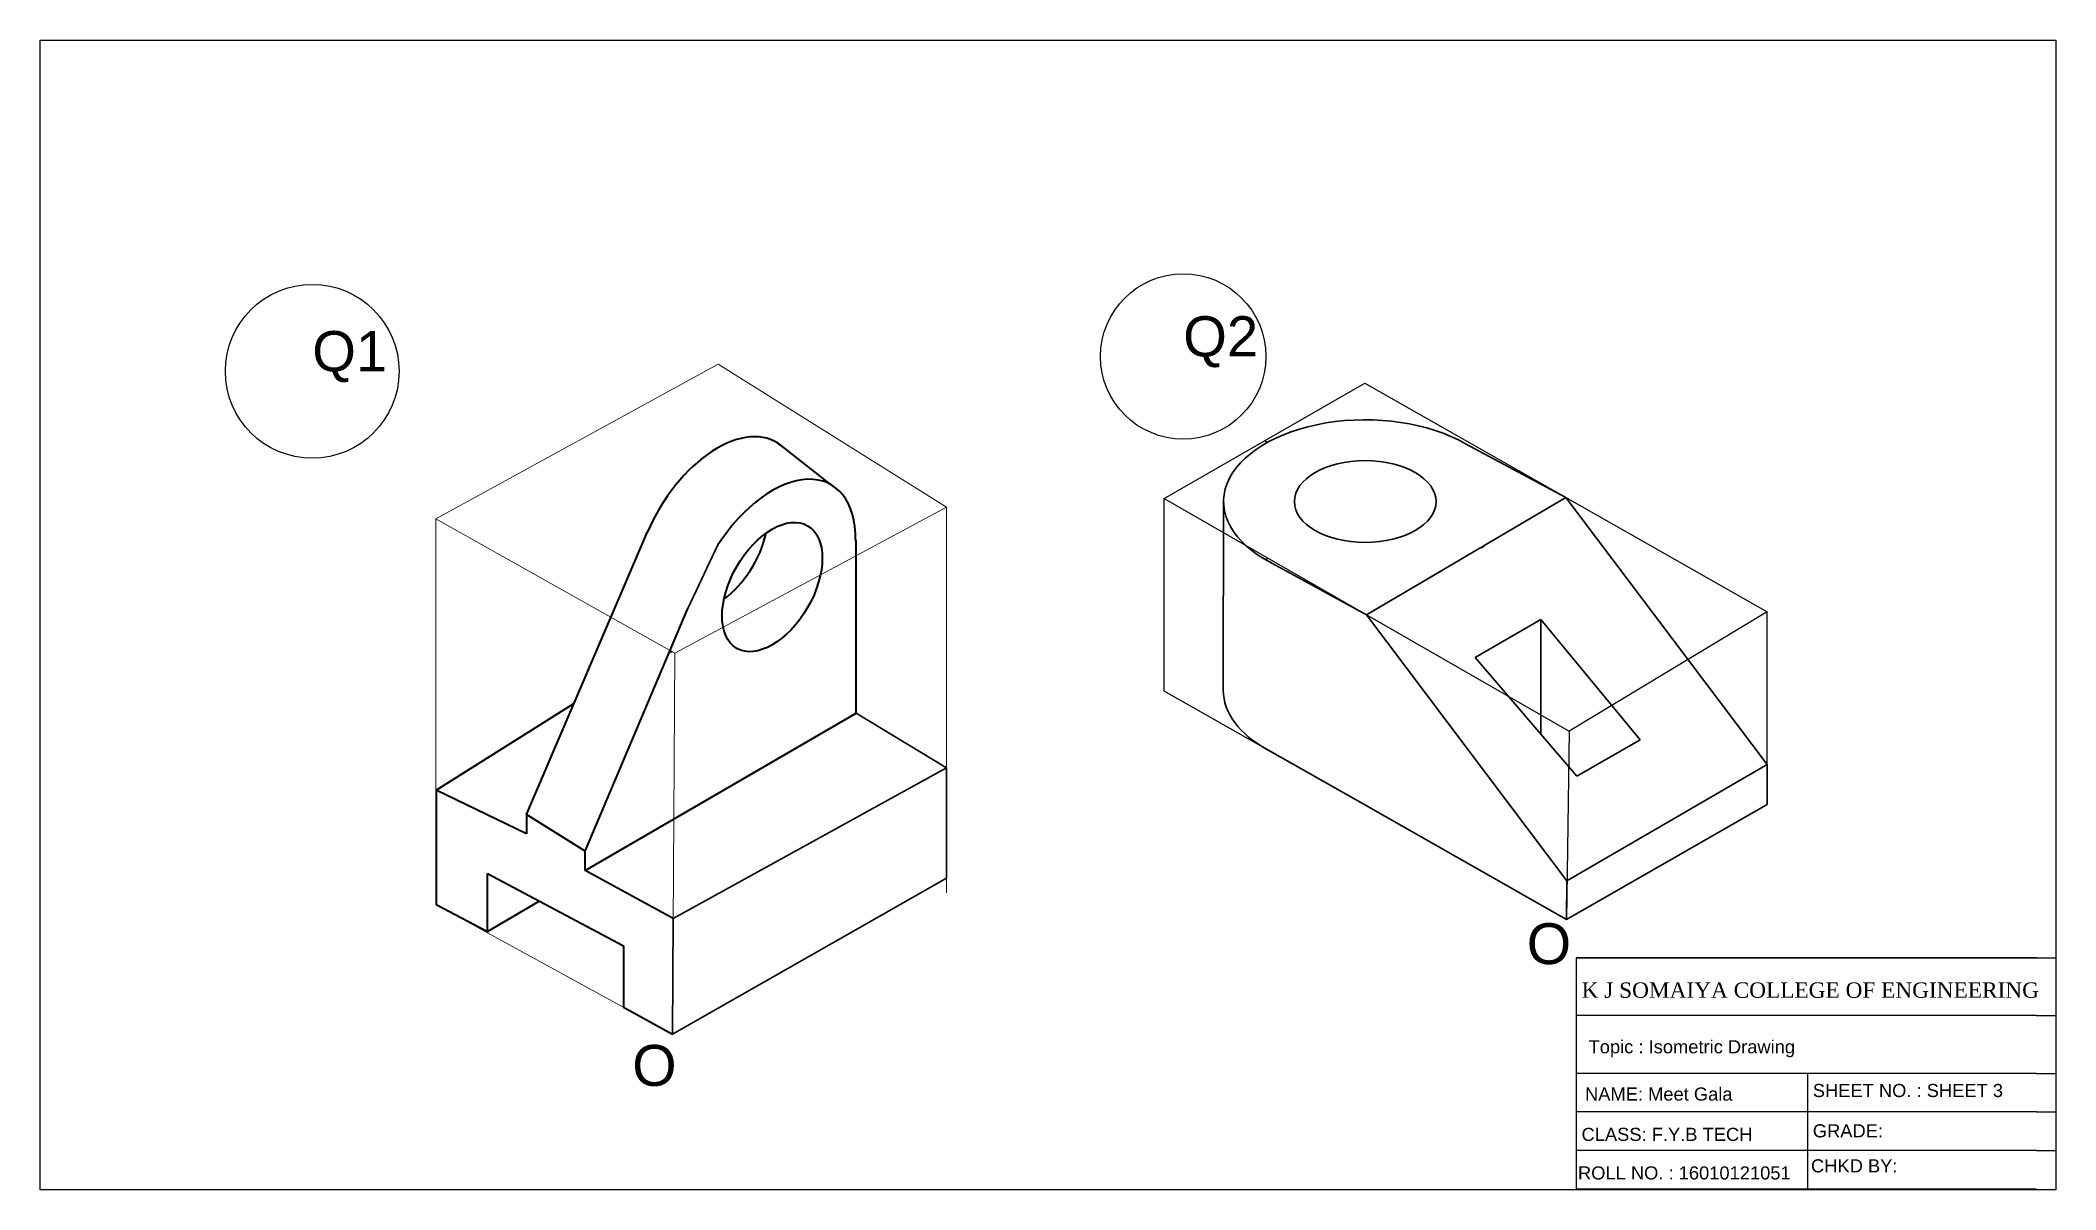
# Model space of a CAD drawing. Header units: inches. Extents: x -396 to 126, y -116 to 182.
import ezdxf

# ---------------------------------------------------------------- set-up
doc = ezdxf.new("R2010")
doc.units = ezdxf.units.IN
doc.header["$MEASUREMENT"] = 0
doc.linetypes.add('CENTER2', pattern=[28.575, 19.05, -3.175, 3.175, -3.175])
doc.styles.get("Standard").update_dxf_attribs({"font": 'arial.ttf'})

msp = doc.modelspace()

# ---------------------------------------------------------------- linework, layer by layer
at = {"color": 51, "lineweight": 5, "true_color": 0xf8f6b0}
for p, q in [((-220.62, 98.44), (-293.83, 58.25)), ((-161.31, 61.28), (-220.62, 98.44)), ((-293.83, -41.75), (-293.83, 58.25)), ((-293.83, 58.25), (-231.78, 23.42)), ((-161.31, 61.28), (-231.78, 23.42)), ((-161.31, -38.72), (-161.31, 61.28)), ((-231.78, 23.42), (-232.43, -75.36)), ((-232.43, -75.36), (-293.83, -41.75))]:
    msp.add_line(p, q, dxfattribs=at)
at = {"color": 51, "true_color": 0xf8f6b0}
for p, q in [((-104.87, 63.6), (-52.82, 93.44)), ((-52.82, 93.44), (51.54, 34.2)), ((-104.87, 13.6), (-104.87, 63.6)), ((-104.87, 63.6), (0.15, 3.23)), ((51.54, 34.2), (0.15, 3.23)), ((51.54, -15.8), (51.54, 34.2)), ((-0.51, -45.64), (-104.87, 13.6)), ((0.15, 3.23), (-0.51, -45.64)), ((-0.51, -45.64), (51.54, -15.8))]:
    msp.add_line(p, q, dxfattribs=at)
at = {"lineweight": 25}
for p, q in [((-78.13, 78.09), (-78.84, 78.52)), ((-78.7, 47.77), (-78.02, 48.16)), ((-78.7, 47.77), (-78.02, 48.16)), ((-22.65, 50.88), (-22.5, 50.71)), ((-39.89, 40.75), (-32.66, 45)), ((-78.78, -1.21), (-78.78, -1.21)), ((-0.51, -45.64), (25.52, -30.72)), ((-0.51, -45.64), (16.84, -35.7)), ((-0.51, -45.64), (-13.56, -38.24)), ((121.42, -55.55), (126.4, -55.55)), ((121.42, -70.55), (126.4, -70.55)), ((121.42, -85.55), (126.4, -85.55)), ((121.42, -95.55), (126.4, -95.55)), ((121.42, -105.55), (126.4, -105.55))]:
    msp.add_line(p, q, dxfattribs=at)
at = {"lineweight": 35}
for p, q in [((-191.26, 67.12), (-205.49, 78.27)), ((-270.34, -18.4), (-238.88, 54.93)), ((-184.78, 52.85), (-184.92, 52.77)), ((-184.78, 7.85), (-184.78, 52.85)), ((-255.06, -27.91), (-228.43, 35)), ((-293.75, -12.09), (-258, 10.37)), ((-255.06, -32.91), (-184.78, 7.85)), ((-270.34, -23.4), (-293.75, -12.09)), ((-293.75, -12.09), (-293.75, -41.79)), ((-255.06, -27.91), (-270.34, -18.4)), ((-270.34, -18.4), (-270.34, -23.4)), ((-255.06, -32.91), (-255.06, -27.91)), ((-280.46, -48.75), (-280.46, -33.75)), ((-280.46, -33.75), (-245.13, -52.51)), ((-232.23, -45.36), (-255.06, -32.91)), ((-293.75, -41.79), (-280.46, -48.75)), ((-280.46, -48.75), (-267.03, -40.89)), ((-245.13, -52.51), (-245.13, -68.4)), ((-245.13, -68.4), (-232.43, -75.36))]:
    msp.add_line(p, q, dxfattribs=at)
at = {"lineweight": 30}
for p, q in [((-26.74, 77.77), (-0.64, 63.82)), ((-89.47, 62.77), (-89.54, 13.79)), ((-52.36, 33.42), (-0.64, 63.82)), ((-0.64, 63.82), (51.54, -5.42)), ((-228.43, 35), (-220.63, 51.5)), ((-52.36, 33.42), (-78.7, 47.77)), ((-52.36, 33.42), (-0.38, -35.64)), ((-24.16, 22.35), (-7.17, 32.16)), ((-7.17, 32.16), (18.57, 1)), ((-7.17, 32.16), (-7.17, 2.47)), ((2.18, -8.46), (-24.16, 22.35)), ((-161.31, -6.28), (-184.78, 7.85)), ((2.18, -8.46), (18.57, 1)), ((-52.69, -16.02), (-78.78, -1.21)), ((-232.23, -45.36), (-161.31, -6.28)), ((-161.31, -34.92), (-161.31, -6.28)), ((-0.38, -35.64), (51.54, -5.42)), ((51.54, -5.42), (51.54, -15.8)), ((-0.51, -45.64), (-52.69, -16.02)), ((51.54, -15.8), (-0.51, -45.64)), ((-232.43, -75.36), (-161.31, -34.92)), ((-0.51, -45.64), (-0.38, -35.64)), ((-232.43, -75.36), (-232.23, -45.36))]:
    msp.add_line(p, q, dxfattribs=at)
for p, q in [((121.42, -55.55), (2.01, -55.55)), ((2.01, -55.55), (2.01, -115.55)), ((2.01, -55.55), (121.42, -55.55)), ((121.42, -70.55), (2.01, -70.55)), ((121.42, -85.55), (2.01, -85.55)), ((62.01, -85.55), (62.01, -115.55)), ((121.42, -95.55), (2.01, -95.55)), ((121.42, -105.55), (2.01, -105.55)), ((121.42, -105.55), (2.01, -105.55)), ((121.42, -115.55), (2.01, -115.55)), ((121.42, -115.72), (2.18, -115.72))]:
    msp.add_line(p, q)
at = {"linetype": 'CENTER2'}
msp.add_line((28.83, -115.72), (28.83, -115.55), dxfattribs=at)
at = {"lineweight": 25}
msp.add_lwpolyline([(126.4, -115.72), (-396.43, -115.72), (-396.43, 182.4), (126.4, 182.4)], close=True, dxfattribs=at)
msp.add_lwpolyline([(126.4, -115.72), (28.83, -115.72)], dxfattribs=at)
for centre, radius in [((-99.94, 100.39), 21.44), ((-325.89, 96.55), 22.54)]:
    msp.add_circle(centre, radius, dxfattribs=at)
at = {"lineweight": 30}
for centre, start_param, end_param in [((-52.72, 62.77), 3.926991, 7.126516), ((-52.8, 13.79), 6.281355, 7.095519)]:
    msp.add_ellipse(centre, major_axis=(-36.74, 0), ratio=0.57735, start_param=start_param, end_param=end_param, dxfattribs=at)
at = {"lineweight": 35}
for centre, major_axis, start_param, end_param in [((-220.8, 51.63), (-15.31, -26.52), 9.342725, 11.198696), ((-206.57, 40.6), (-15.31, -26.52), 2.34298, 4.63366), ((-220.63, 51.5), (-9.19, -15.91), 0.906382, 2.077753), ((-220.8, 51.63), (-15.31, -26.52), 6.464113, 6.495529)]:
    msp.add_ellipse(centre, major_axis=major_axis, ratio=0.57735, start_param=start_param, end_param=end_param, dxfattribs=at)
at = {"lineweight": 30}
msp.add_ellipse((-52.72, 62.77), major_axis=(-18.37, 0), ratio=0.57735, dxfattribs=at)
at = {"lineweight": 35}
msp.add_ellipse((-206.57, 40.6), major_axis=(-9.19, -15.91), ratio=0.57735, dxfattribs=at)
at = {"lineweight": 25}
for centre, start_param, end_param in [((-52.72, 62.77), 2.536737, 2.581821), ((-52.8, 13.79), 4.773473, 4.777246)]:
    msp.add_ellipse(centre, major_axis=(-36.74, 0), ratio=0.57735, start_param=start_param, end_param=end_param, dxfattribs=at)

# ---------------------------------------------------------------- texts
for s, height, p in [('Q2', 10.436, (-99.94, 100.39)), ('Q1', 10.436, (-325.89, 96.55)), ('O', 10.61, (-10.82, -57.21)), ('O', 10.61, (-242.88, -88.79))]:
    msp.add_text(s, height=height, dxfattribs=at).set_placement(p)
at = {"attachment_point": 1}
for s, width, insert, char_height in [('\\pxt29;{\\fTimes New Roman|b0|i0|c0|p18;K J SOMAIYA COLLEGE OF ENGINEERING }', 120, (3.42, -61.95), 4), ('Topic : Isometric Drawing ', 120, (5.22, -76.95), 3.4), ('SHEET NO. : SHEET 3', 60, (63.39, -88.29), 3.4), ('NAME: Meet Gala', 60, (4.3, -89.21), 3.4), ('GRADE:', 60, (63.39, -98.75), 3.4), ('CLASS: F.Y.B TECH', 56.7925, (3.39, -99.67), 3.4), ('ROLL NO. : 16010121051', 60, (2.47, -109.67), 3.4), ('CHKD BY:', 60, (62.93, -107.83), 3.4)]:
    msp.add_mtext_dynamic_manual_height_columns(s, width=width, gutter_width=12.5, heights=[0], dxfattribs=dict(at, insert=insert, char_height=char_height))

doc.saveas('drawing.dxf')
